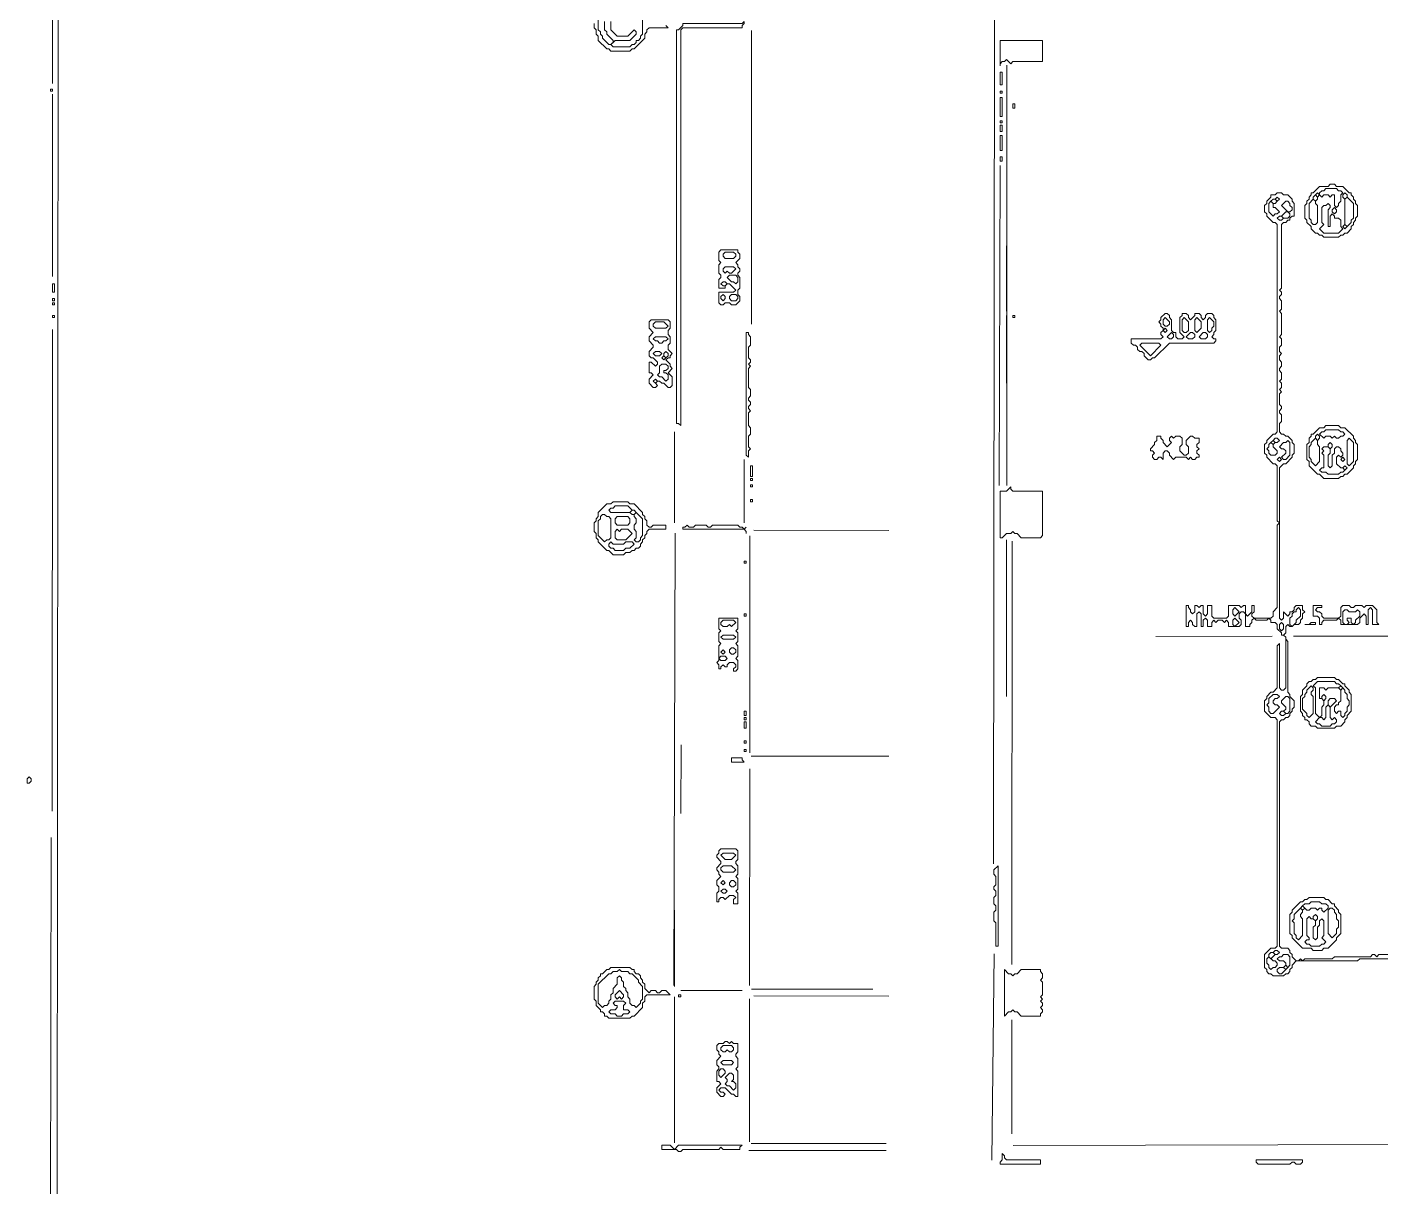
# Model space of a CAD drawing. Extents: x 12 to 2459, y 13 to 1740.
# Drawn here: x 12 to 652, y 546 to 1094 of the extents above; entities that cross this region are included whole.
import ezdxf

# ---------------------------------------------------------------- set-up
doc = ezdxf.new("R2010")
doc.units = 0
for name, color, linetype, lineweight in [('TEXT_FALLBACK_OUTLINE', 2, 'Continuous', 0), ('TRACE_CURVE', 6, 'Continuous', 0), ('TRACE_STRAIGHT', 5, 'Continuous', 0), ('TRACE_TEXT_SYMBOL', 6, 'Continuous', 0)]:
    doc.layers.add(name, color=color, linetype=linetype, lineweight=lineweight)

msp = doc.modelspace()

# ---------------------------------------------------------------- linework, layer by layer
at = {"layer": 'TEXT_FALLBACK_OUTLINE', "color": 2}
for points in [[(340, 989), (339, 988), (339, 984), (340, 983), (339, 982), (339, 978), (340, 977), (340, 976), (339, 975), (339, 971), (342, 971), (342, 972), (343, 973), (344, 973), (347, 970), (346, 969), (339, 969), (339, 964), (340, 963), (341, 963), (342, 964), (344, 964), (345, 963), (347, 963), (349, 965), (349, 967), (348, 968), (348, 970), (349, 971), (349, 976), (348, 977), (348, 978), (349, 979), (349, 980), (348, 981), (348, 982), (347, 983), (349, 985), (349, 987), (348, 988), (348, 989)], [(341, 987), (342, 988), (346, 988), (347, 987), (347, 986), (346, 985), (342, 985), (341, 986)], [(341, 980), (342, 981), (346, 981), (347, 980), (345, 978), (344, 978), (343, 979), (342, 978), (341, 979)], [(340, 973), (341, 974), (342, 974), (343, 973), (342, 972), (341, 972)], [(343, 976), (344, 977), (347, 977), (348, 976), (348, 974), (347, 973), (346, 974), (345, 974)], [(340, 967), (341, 968), (342, 967), (342, 966), (341, 965), (340, 966)], [(344, 967), (345, 968), (347, 968), (348, 967), (348, 966), (347, 965), (345, 965), (344, 966)], [(307, 956), (306, 955), (306, 952), (308, 950), (306, 948), (306, 946), (308, 944), (308, 943), (306, 941), (306, 939), (307, 938), (308, 938), (310, 936), (310, 935), (309, 934), (307, 936), (306, 936), (306, 931), (307, 931), (308, 930), (306, 928), (306, 926), (308, 924), (309, 924), (310, 925), (309, 926), (310, 927), (311, 927), (312, 926), (313, 926), (315, 924), (316, 924), (317, 925), (317, 929), (315, 931), (317, 933), (316, 934), (316, 935), (314, 937), (315, 938), (316, 938), (316, 939), (317, 940), (315, 942), (315, 944), (316, 945), (316, 948), (315, 949), (315, 951), (316, 952), (316, 955), (315, 956)], [(308, 954), (309, 955), (313, 955), (315, 953), (314, 952), (309, 952), (308, 953)], [(549, 956), (550, 957), (552, 955), (552, 954), (551, 953), (550, 953), (549, 954)], [(558, 956), (559, 957), (561, 955), (561, 951), (560, 950), (559, 950), (558, 951)], [(564, 956), (565, 957), (567, 955), (567, 952), (565, 950), (564, 951)], [(570, 956), (571, 957), (573, 955), (573, 953), (572, 952), (572, 951), (571, 950), (570, 951)], [(308, 947), (309, 948), (314, 948), (315, 947), (314, 946), (313, 946), (312, 945), (311, 945), (310, 946), (309, 946)], [(549, 951), (550, 952), (551, 951), (550, 950)], [(553, 950), (554, 949), (554, 948), (553, 947), (552, 947), (551, 948)], [(562, 950), (563, 950), (564, 949), (564, 948), (563, 947), (561, 947), (560, 948)], [(568, 950), (569, 950), (570, 949), (570, 948), (569, 947), (567, 947), (566, 948)], [(308, 940), (309, 941), (311, 941), (312, 940), (311, 939), (309, 939)], [(313, 940), (314, 941), (315, 940), (315, 939), (314, 938), (313, 939)], [(538, 944), (539, 945), (547, 945), (548, 944), (543, 939)], [(311, 934), (312, 935), (314, 935), (315, 934), (315, 933), (314, 932), (313, 932), (313, 931), (314, 931), (315, 930), (315, 928), (314, 927), (312, 929), (311, 929), (310, 930), (311, 931)], [(312, 938), (313, 939), (314, 938), (313, 937)], [(308, 927), (309, 928), (310, 927), (309, 926)], [(546, 901), (546, 899), (545, 898), (545, 897), (543, 895), (543, 894), (544, 894), (545, 893), (544, 892), (544, 891), (545, 890), (546, 890), (547, 891), (548, 891), (549, 890), (549, 893), (550, 894), (551, 894), (552, 893), (552, 892), (554, 890), (555, 891), (560, 891), (561, 890), (562, 891), (563, 890), (564, 890), (565, 891), (566, 891), (566, 892), (565, 893), (565, 894), (566, 895), (565, 896), (565, 897), (566, 898), (566, 900), (564, 900), (563, 901), (562, 901), (560, 899), (560, 897), (561, 896), (561, 893), (560, 892), (559, 892), (557, 894), (557, 896), (558, 897), (558, 900), (557, 901), (555, 901), (554, 900), (553, 901), (552, 900), (552, 899), (553, 898), (551, 896), (549, 898), (549, 899), (548, 900), (548, 901)], [(620, 821), (620, 816), (622, 816), (623, 815), (623, 812), (624, 812), (624, 813), (625, 814), (631, 814), (632, 815), (633, 814), (633, 812), (641, 812), (642, 813), (642, 815), (644, 817), (645, 816), (645, 812), (646, 812), (646, 819), (647, 820), (648, 819), (648, 812), (651, 812), (650, 813), (650, 819), (648, 821), (645, 821), (644, 820), (643, 821), (640, 821), (639, 820), (638, 820), (637, 821), (634, 821), (633, 820), (633, 816), (632, 815), (625, 815), (624, 816), (624, 817), (623, 818), (622, 818), (621, 819), (622, 820), (624, 820), (624, 821)], [(339, 815), (339, 810), (340, 809), (339, 808), (339, 804), (340, 803), (339, 802), (339, 795), (338, 794), (339, 793), (339, 791), (340, 791), (340, 792), (341, 793), (342, 792), (343, 792), (343, 793), (344, 794), (346, 794), (347, 793), (347, 792), (346, 791), (346, 790), (347, 790), (348, 791), (348, 795), (347, 796), (348, 797), (348, 802), (347, 803), (348, 804), (348, 808), (347, 809), (348, 810), (348, 815)], [(340, 813), (341, 814), (346, 814), (347, 813), (345, 811), (344, 812), (343, 811), (341, 811), (340, 812)], [(351, 817), (352, 817), (352, 816), (351, 816)], [(619, 813), (618, 812), (616, 812), (621, 812), (621, 813)], [(634, 818), (635, 819), (636, 819), (637, 818), (640, 818), (641, 819), (642, 818), (642, 816), (640, 814), (640, 813), (639, 812), (638, 813), (638, 815), (636, 815), (636, 814), (637, 813), (636, 812), (635, 812), (634, 813)], [(340, 806), (341, 807), (346, 807), (347, 806), (346, 805), (341, 805)], [(340, 799), (341, 800), (342, 799), (341, 798)], [(344, 800), (345, 801), (346, 801), (347, 800), (347, 799), (346, 798), (345, 798), (344, 799)], [(339, 796), (340, 797), (342, 797), (343, 796), (342, 795), (340, 795)], [(340, 706), (339, 705), (339, 704), (338, 703), (338, 702), (340, 700), (340, 699), (338, 697), (338, 696), (339, 695), (339, 694), (340, 693), (338, 691), (338, 689), (339, 688), (339, 686), (338, 685), (338, 681), (339, 681), (339, 682), (340, 683), (341, 683), (342, 682), (344, 684), (346, 684), (347, 683), (346, 682), (346, 680), (348, 680), (348, 685), (347, 686), (348, 687), (348, 692), (347, 693), (348, 694), (348, 698), (347, 699), (347, 700), (348, 701), (348, 705), (347, 706)], [(340, 703), (341, 704), (346, 704), (347, 703), (345, 701), (342, 701)], [(340, 697), (341, 698), (345, 698), (347, 696), (346, 695), (341, 695), (340, 696)], [(340, 690), (341, 691), (342, 690), (341, 689)], [(340, 686), (341, 687), (342, 687), (343, 686), (342, 685), (341, 685)], [(344, 690), (345, 691), (346, 691), (347, 690), (347, 689), (346, 688), (345, 688), (344, 689)], [(288, 650), (287, 649), (286, 649), (284, 647), (283, 647), (283, 646), (282, 645), (282, 644), (281, 643), (281, 642), (280, 641), (280, 635), (281, 634), (281, 632), (283, 630), (283, 629), (284, 629), (285, 628), (285, 627), (286, 627), (287, 626), (297, 626), (298, 627), (299, 627), (303, 631), (303, 633), (304, 634), (304, 636), (305, 637), (316, 637), (314, 639), (312, 639), (311, 638), (310, 638), (309, 639), (307, 639), (306, 638), (304, 640), (304, 642), (303, 643), (303, 644), (302, 645), (302, 646), (301, 647), (300, 647), (299, 648), (299, 649), (298, 649), (297, 650)], [(291, 648), (292, 649), (293, 648), (296, 648), (297, 647), (298, 647), (301, 644), (301, 643), (303, 641), (303, 635), (302, 634), (302, 633), (300, 631), (299, 632), (298, 632), (297, 633), (297, 635), (296, 636), (296, 638), (295, 639), (295, 640), (294, 641), (294, 643), (293, 644), (293, 645), (292, 646), (291, 645), (291, 642), (289, 640), (289, 638), (288, 637), (288, 635), (287, 634), (287, 633), (286, 632), (285, 632), (284, 631), (282, 633), (282, 642), (287, 647), (288, 647), (289, 648)], [(289, 633), (290, 634), (294, 634), (295, 633), (294, 632), (294, 630), (296, 630), (297, 629), (296, 628), (294, 628), (293, 627), (291, 627), (290, 628), (288, 628), (287, 629), (288, 630), (290, 630), (291, 631), (291, 632), (290, 632)], [(292, 639), (294, 637), (294, 636), (293, 635), (292, 636), (291, 635), (290, 636), (290, 637)], [(342, 615), (341, 614), (339, 614), (338, 613), (338, 611), (339, 610), (339, 609), (340, 608), (338, 606), (338, 604), (339, 603), (339, 602), (338, 601), (338, 596), (339, 596), (340, 595), (338, 593), (338, 591), (340, 589), (341, 589), (342, 590), (341, 591), (340, 591), (339, 592), (340, 593), (342, 593), (345, 590), (346, 590), (347, 589), (348, 589), (348, 601), (347, 602), (348, 603), (348, 607), (347, 608), (347, 609), (348, 610), (348, 614), (346, 614), (345, 615), (344, 614), (343, 615)], [(340, 612), (341, 613), (345, 613), (346, 612), (346, 611), (345, 610), (344, 610), (343, 611), (342, 610), (341, 610), (340, 611)], [(339, 601), (340, 602), (341, 602), (342, 601), (342, 600), (340, 598), (339, 599)], [(340, 605), (341, 606), (345, 606), (346, 605), (345, 604), (341, 604)], [(344, 600), (345, 600), (346, 599), (346, 597), (345, 596), (346, 596), (347, 595), (347, 593), (346, 592), (344, 594), (343, 594), (342, 595), (343, 596), (343, 597), (342, 598)]]:
    msp.add_lwpolyline(points, close=True, dxfattribs=at)
for points in [[(550, 959), (548, 957), (548, 956), (547, 955), (548, 954), (548, 953), (549, 952), (549, 951), (548, 950), (548, 949), (549, 948), (548, 947), (534, 947), (534, 945), (535, 944), (536, 944), (537, 943), (537, 942), (538, 941), (539, 941), (540, 940), (540, 939), (542, 937), (543, 937), (544, 938), (545, 938), (552, 945), (573, 945), (574, 946), (574, 947), (573, 947), (572, 948), (573, 949), (573, 950), (574, 951), (574, 956), (573, 957), (573, 958), (572, 959), (570, 959), (569, 958), (569, 957), (568, 956), (567, 957), (567, 958), (566, 959), (564, 959), (564, 958), (562, 956), (561, 957), (561, 958), (560, 959), (558, 959), (558, 958), (557, 957), (557, 950), (559, 948), (558, 947), (556, 947), (555, 948), (555, 950), (554, 950), (553, 951), (553, 956)], [(553, 956), (552, 957), (552, 958), (551, 959), (550, 959)]]:
    msp.add_lwpolyline(points, dxfattribs=at)
at = {"layer": 'TRACE_CURVE', "color": 6}
for points in [[(351, 1097), (350, 1096), (322, 1096), (322, 1095), (320, 1093), (319, 1093), (319, 907), (320, 907), (321, 906), (321, 1093), (322, 1094), (350, 1094), (350, 1095), (351, 1096)], [(599, 1011), (600, 1012), (601, 1011), (601, 1009), (602, 1009), (604, 1007), (603, 1006), (602, 1006), (601, 1005), (599, 1007)], [(600, 1012), (601, 1013), (602, 1013), (603, 1012), (602, 1011), (601, 1011)], [(602, 1013), (603, 1014), (604, 1013), (603, 1012)], [(607, 1012), (608, 1012), (609, 1011), (609, 1010), (610, 1009), (610, 1008), (609, 1007), (608, 1007), (605, 1010)], [(603, 1004), (604, 1005), (605, 1005), (606, 1004), (605, 1003), (604, 1003)], [(607, 1007), (608, 1007), (609, 1006), (609, 1005), (608, 1004), (606, 1004), (605, 1005)], [(599, 897), (600, 898), (601, 897), (601, 896), (603, 894), (603, 893), (602, 892), (600, 892), (599, 893), (599, 894), (598, 895), (599, 896)], [(600, 898), (601, 899), (602, 898), (601, 897)], [(601, 899), (602, 900), (603, 900), (604, 899), (603, 898), (602, 898)], [(607, 898), (608, 899), (609, 898), (609, 892), (607, 890), (606, 890), (605, 891), (607, 893), (607, 894), (606, 895), (605, 895), (604, 896), (606, 898)], [(603, 890), (604, 891), (605, 890), (604, 889)], [(582, 819), (583, 820), (585, 818), (583, 816), (582, 817)], [(612, 819), (613, 820), (614, 819), (614, 816), (612, 814), (612, 813), (610, 811), (609, 812), (609, 815), (610, 816), (610, 817), (611, 818), (612, 818)], [(582, 814), (583, 815), (585, 813), (583, 811), (582, 812)], [(604, 812), (605, 813), (606, 812), (606, 810), (605, 809), (604, 810)], [(601, 779), (603, 779), (604, 778), (603, 777), (602, 777), (601, 776), (601, 775), (602, 774), (603, 774), (604, 773), (601, 770), (600, 770), (599, 771), (599, 773), (598, 774), (599, 775), (599, 777)], [(607, 778), (608, 778), (609, 777), (609, 771), (608, 770), (607, 770), (606, 771), (607, 772), (607, 773), (605, 775), (605, 776)], [(604, 770), (605, 771), (606, 771), (607, 770), (606, 769), (605, 769)], [(598, 654), (599, 655), (601, 653), (602, 653), (603, 652), (603, 651), (602, 650), (601, 650), (600, 649), (599, 650), (599, 651), (598, 652)], [(599, 656), (600, 657), (601, 657), (602, 656), (600, 654), (599, 655)], [(601, 657), (602, 658), (603, 658), (604, 657), (603, 656), (602, 656)], [(605, 655), (606, 656), (608, 656), (609, 655), (609, 651), (608, 650), (607, 651), (607, 652), (606, 653), (604, 653), (603, 654), (604, 655)], [(603, 649), (604, 650), (606, 650), (607, 649), (605, 647), (604, 647), (603, 648)], [(606, 650), (607, 651), (608, 650), (607, 649)]]:
    msp.add_lwpolyline(points, close=True, dxfattribs=at)
for points in [[(603, 1016), (602, 1015), (600, 1015), (600, 1014), (598, 1012), (598, 1011), (597, 1010), (597, 1007), (598, 1006), (598, 1005), (601, 1002), (602, 1002), (603, 1001), (603, 903), (602, 902), (601, 902), (598, 899), (598, 898), (597, 897), (597, 893), (598, 892), (598, 891), (601, 888), (602, 888), (603, 887), (603, 861), (604, 860), (603, 859), (603, 820), (601, 818), (601, 816), (600, 815), (592, 815), (591, 816), (591, 817), (592, 818), (592, 821), (591, 821), (591, 818), (589, 816), (588, 817), (588, 821), (587, 821), (586, 820), (585, 821), (580, 821), (580, 816), (579, 815), (573, 815), (572, 816), (572, 821), (570, 821), (570, 817), (569, 816), (568, 817), (568, 821), (567, 821), (566, 820), (565, 821), (564, 821), (564, 818), (563, 817), (562, 818), (562, 819)], [(605, 959), (604, 960), (605, 961), (605, 965), (604, 966), (604, 967), (605, 968), (605, 969), (604, 970), (605, 971), (605, 1001), (606, 1002), (607, 1002), (608, 1003), (609, 1003), (609, 1004), (610, 1005), (611, 1005), (611, 1011), (610, 1012), (610, 1013), (608, 1015), (606, 1015), (605, 1016), (603, 1016)], [(611, 812), (613, 812), (614, 813), (614, 814), (615, 815), (615, 817), (616, 818), (615, 819), (615, 821), (612, 821), (611, 820), (611, 819), (610, 818), (609, 818), (609, 817), (608, 816), (606, 818), (606, 815), (605, 814), (604, 815), (604, 886), (606, 888), (607, 888), (610, 891), (610, 892), (611, 893), (611, 897), (610, 898), (610, 899), (608, 901), (607, 901), (606, 902), (605, 902), (604, 903), (604, 907), (605, 908), (605, 911), (604, 912), (604, 913), (605, 914), (605, 915), (604, 916), (604, 921), (605, 922), (604, 923), (605, 924), (605, 926), (604, 927), (605, 928), (605, 931), (604, 932), (604, 933), (605, 934), (605, 936), (604, 937), (604, 939), (605, 940), (604, 941), (604, 943), (605, 944), (605, 947), (604, 948), (605, 949), (605, 959)], [(562, 819), (561, 820), (561, 821), (560, 821), (560, 811), (561, 811), (561, 813), (562, 814), (563, 813), (563, 812), (564, 811), (565, 811), (565, 817), (566, 818), (567, 817), (567, 811), (568, 811), (568, 814), (569, 815), (570, 814), (570, 811), (572, 811), (572, 813), (573, 814), (574, 813), (575, 814), (577, 814), (578, 813), (579, 814), (580, 813), (580, 811), (585, 811), (586, 812), (586, 814), (585, 815), (585, 817), (586, 818), (587, 818), (588, 817), (588, 811), (590, 811), (590, 812), (591, 813), (591, 814), (592, 815), (593, 814), (598, 814), (599, 815), (600, 814), (600, 813), (602, 813), (603, 812), (603, 810), (605, 808), (605, 807), (606, 807), (607, 806), (607, 782), (606, 781), (605, 781), (604, 782), (604, 803), (603, 802), (603, 782)], [(684, 656), (651, 656), (650, 655), (649, 656), (648, 656), (647, 655), (630, 655), (629, 654), (616, 654), (615, 653), (614, 654), (613, 653), (612, 653), (610, 655), (610, 656), (609, 657), (609, 658), (608, 659), (605, 659), (604, 660), (604, 766), (605, 767), (606, 767), (607, 768), (608, 768), (609, 769), (609, 770), (610, 771), (610, 772), (611, 773), (611, 776), (609, 778), (609, 779), (608, 780), (608, 804), (607, 805), (607, 806), (606, 807), (607, 808), (607, 811), (608, 812), (609, 811), (610, 811), (611, 812)], [(603, 782), (601, 780), (600, 780), (598, 778), (598, 777), (597, 776), (597, 771), (600, 768), (602, 768), (603, 767), (603, 660), (602, 659), (600, 659), (597, 656), (597, 650), (598, 649), (598, 648), (599, 647), (600, 647), (601, 646), (606, 646), (607, 647), (608, 647), (609, 648), (609, 649), (610, 650), (610, 651), (612, 653), (641, 653), (642, 654), (665, 654)]]:
    msp.add_lwpolyline(points, dxfattribs=at)
at = {"layer": 'TRACE_STRAIGHT', "color": 5}
for p, q in [((23.95, 1067.63), (24.09, 1331.38)), ((26.02, 303.87), (26.94, 1333.87)), ((468.92, 698.87), (469.39, 1098.88)), ((354.5, 1092.62), (354.5, 953.88)), ((475.13, 877.62), (475.18, 1076.38)), ((24.05, 976.37), (24.05, 1062.62)), ((471.61, 877.62), (471.94, 1028.88)), ((475, 991), (475, 960)), ((475, 958), (475, 926)), ((23.93, 723.87), (24.03, 951.38)), ((318, 903), (318, 860)), ((351, 890), (351, 860)), ((317.79, 641.37), (318.34, 855.13)), ((353.59, 751.37), (353.62, 853.88)), ((355.62, 856.52), (419.38, 856.48)), ((475, 852), (475, 778)), ((477.51, 651.37), (477.67, 851.38)), ((545.62, 806.41), (600.63, 806.46)), ((610.62, 806.51), (663.13, 806.56)), ((321.12, 722.62), (321.19, 755.13)), ((354.37, 749.71), (419.38, 749.78)), ((353.55, 641.37), (353.59, 743.88)), ((22.72, 306.37), (23.33, 711.38)), ((318, 677), (318, 641)), ((468, 558.86), (469.15, 656.38)), ((318, 636), (318, 567)), ((321, 639), (350, 639)), ((353.55, 567.62), (353.55, 635.12)), ((354.38, 639.75), (411.88, 639.7)), ((355.62, 636.53), (419.38, 636.44)), ((477.54, 571.38), (477.54, 625.12)), ((353.12, 563.39), (418.13, 563.48)), ((354.37, 566.78), (418.13, 566.83)), ((478.13, 565.78), (719.38, 566.42))]:
    msp.add_line(p, q, dxfattribs=at)
at = {"layer": 'TRACE_TEXT_SYMBOL', "color": 6}
for points in [[(280, 1096), (280, 1094), (281, 1093), (281, 1091), (282, 1090), (282, 1088), (286, 1084), (287, 1084), (288, 1083), (297, 1083), (298, 1084), (299, 1084), (304, 1089), (304, 1091), (305, 1092), (305, 1093), (306, 1094), (315, 1094), (314, 1095)], [(285, 1097), (285, 1093), (286, 1092), (286, 1091), (289, 1088), (289, 1087), (288, 1086), (287, 1086), (284, 1089), (284, 1090), (283, 1091), (283, 1092), (282, 1093), (282, 1098)], [(303, 1099), (303, 1091), (302, 1090), (302, 1089), (301, 1088), (300, 1088), (300, 1087), (299, 1086), (298, 1086), (297, 1085), (289, 1085), (288, 1086), (290, 1088), (297, 1088), (300, 1091), (300, 1092), (299, 1093), (296, 1090), (291, 1090), (288, 1093), (288, 1097)]]:
    msp.add_lwpolyline(points, dxfattribs=at)
for points in [[(472, 1088), (472, 1076), (472, 1077), (473, 1078), (474, 1078), (475, 1079), (477, 1077), (478, 1078), (492, 1078), (492, 1088)], [(472, 1073), (473, 1073), (473, 1067), (472, 1067)], [(23, 1065), (24, 1065), (24, 1064), (23, 1064)], [(472, 1064), (473, 1064), (473, 1063), (472, 1063)], [(472, 1061), (473, 1061), (473, 1052), (472, 1052)], [(478, 1058), (479, 1058), (479, 1056), (478, 1056)], [(472, 1050), (473, 1050), (473, 1049), (472, 1049)], [(472, 1048), (473, 1048), (473, 1045), (472, 1045)], [(472, 1043), (473, 1043), (473, 1036), (472, 1036)], [(472, 1033), (473, 1033), (473, 1031), (472, 1031)], [(628, 1020), (627, 1019), (623, 1019), (620, 1016), (619, 1016), (619, 1015), (618, 1014), (618, 1013), (617, 1012), (617, 1011), (616, 1010), (616, 1004), (617, 1003), (617, 1002), (619, 1000), (619, 999), (621, 997), (622, 997), (623, 996), (624, 996), (625, 995), (632, 995), (633, 996), (634, 996), (635, 997), (636, 997), (638, 999), (638, 1000), (639, 1001), (639, 1002), (640, 1003), (640, 1004), (641, 1005), (641, 1010), (640, 1011), (640, 1012), (639, 1013), (639, 1014), (638, 1015), (638, 1016), (637, 1016), (634, 1019), (631, 1019), (630, 1020)], [(625, 1017), (626, 1018), (631, 1018), (632, 1017), (633, 1017), (634, 1016), (633, 1015), (633, 1012), (632, 1011), (632, 1010), (631, 1009), (630, 1010), (630, 1015), (629, 1015), (628, 1014), (627, 1015), (625, 1015), (624, 1014), (623, 1015), (623, 1016), (624, 1017)], [(620, 1013), (621, 1012), (621, 1011), (622, 1010), (622, 1002), (621, 1001), (620, 1001), (619, 1002), (619, 1003), (618, 1004), (618, 1011)], [(620, 1014), (621, 1015), (622, 1014), (622, 1013), (621, 1012), (620, 1013)], [(621, 1015), (622, 1016), (623, 1015), (622, 1014)], [(634, 1015), (635, 1016), (636, 1015), (636, 1014), (635, 1013), (634, 1014)], [(635, 1013), (636, 1014), (639, 1011), (639, 1004), (638, 1003), (638, 1002), (636, 1000), (635, 1001)], [(626, 1010), (627, 1011), (628, 1010), (628, 1009), (627, 1008), (627, 1000), (628, 1000), (628, 1005), (629, 1006), (630, 1005), (630, 1004), (632, 1004), (633, 1003), (633, 1000), (634, 999), (632, 997), (625, 997), (623, 999), (625, 1001), (624, 1002), (624, 1009), (625, 1010)], [(629, 1008), (630, 1009), (631, 1008), (631, 1007), (630, 1006), (629, 1007)], [(634, 1000), (635, 1001), (636, 1000), (635, 999)], [(24, 973), (25, 973), (25, 969), (24, 969)], [(24, 966), (25, 966), (25, 965), (24, 965)], [(24, 964), (25, 964), (25, 963), (24, 963)], [(24, 958), (25, 958), (25, 957), (24, 957)], [(478, 958), (479, 958), (479, 957), (478, 957)], [(352, 950), (352, 892), (353, 891), (353, 894), (354, 895), (353, 896), (353, 901), (354, 902), (354, 905), (353, 906), (353, 912), (354, 913), (353, 914), (353, 915), (354, 916), (354, 917), (353, 918), (353, 919), (354, 920), (354, 923), (353, 924), (353, 933), (354, 934), (353, 935), (354, 936), (354, 937), (353, 938), (353, 943), (354, 944), (354, 948), (353, 949), (353, 950)], [(626, 906), (625, 905), (623, 905), (620, 902), (619, 902), (619, 901), (618, 900), (618, 898), (617, 897), (617, 890), (618, 889), (618, 887), (622, 883), (623, 883), (625, 881), (632, 881), (633, 882), (634, 882), (635, 883), (636, 883), (639, 886), (639, 887), (640, 888), (640, 889), (641, 890), (641, 897), (640, 898), (640, 899), (639, 900), (639, 901), (635, 905), (633, 905), (632, 906)], [(625, 903), (626, 904), (632, 904), (633, 903), (634, 903), (635, 902), (634, 901), (633, 901), (632, 900), (631, 900), (630, 901), (629, 900), (628, 901), (626, 901), (625, 900), (623, 902), (624, 903)], [(621, 900), (622, 899), (622, 897), (623, 896), (623, 889), (621, 887), (619, 889), (619, 890), (618, 891), (618, 896), (619, 897), (619, 898)], [(621, 901), (622, 902), (623, 901), (623, 900), (622, 899), (621, 900)], [(624, 895), (625, 896), (627, 896), (628, 895), (628, 893), (627, 892), (627, 887), (628, 886), (629, 887), (629, 892), (630, 893), (630, 895), (631, 896), (632, 896), (633, 895), (633, 894), (634, 893), (634, 892), (633, 891), (632, 892), (631, 891), (631, 888), (633, 886), (634, 886), (635, 885), (634, 884), (633, 884), (632, 883), (627, 883), (626, 884), (624, 884), (623, 885), (624, 886), (625, 886), (625, 892), (624, 893), (625, 894)], [(627, 897), (628, 898), (629, 897), (629, 896), (628, 895), (627, 896)], [(636, 899), (637, 900), (639, 898), (639, 889), (637, 887), (636, 888)], [(633, 890), (634, 891), (635, 890), (634, 889)], [(354, 887), (355, 887), (355, 882), (354, 882)], [(634, 886), (635, 887), (636, 886), (635, 885)], [(354, 881), (355, 881), (355, 880), (354, 880)], [(354, 878), (355, 878), (355, 877), (354, 877)], [(477, 877), (475, 875), (472, 875), (472, 853), (473, 853), (475, 855), (477, 855), (478, 856), (479, 855), (480, 855), (482, 853), (491, 853), (492, 854), (492, 875), (478, 875), (477, 876)], [(354, 871), (355, 871), (355, 870), (354, 870)], [(289, 870), (288, 869), (286, 869), (282, 865), (282, 863), (281, 862), (281, 861), (280, 860), (280, 856), (281, 855), (281, 853), (282, 852), (282, 851), (286, 847), (287, 847), (289, 845), (294, 845), (295, 846), (297, 846), (298, 847), (299, 847), (300, 848), (301, 848), (302, 849), (302, 850), (303, 851), (303, 852), (304, 853), (304, 854), (305, 855), (305, 856), (306, 857), (314, 857), (314, 859), (308, 859), (307, 858), (306, 858), (305, 859), (305, 861), (304, 862), (304, 863), (303, 864), (303, 865), (299, 869), (297, 869), (296, 870)], [(283, 863), (284, 864), (285, 864), (286, 863), (287, 863), (288, 862), (288, 853), (287, 852), (286, 852), (285, 851), (282, 854), (282, 861), (283, 862)], [(289, 867), (290, 868), (296, 868), (298, 866), (297, 865), (288, 865), (287, 866), (288, 867)], [(297, 865), (298, 866), (299, 866), (300, 865), (299, 864), (298, 864)], [(299, 864), (300, 865), (303, 862), (303, 854), (302, 853), (302, 852), (301, 851), (300, 851), (299, 852), (300, 853), (300, 856), (299, 857), (299, 859), (300, 860), (300, 862), (299, 863)], [(290, 862), (291, 863), (296, 863), (297, 862), (297, 860), (296, 859), (291, 859), (290, 860)], [(324, 859), (323, 858), (322, 858), (322, 857), (351, 857), (352, 856), (352, 855), (352, 856), (351, 857), (352, 858), (351, 857), (350, 858), (349, 858), (348, 859), (336, 859), (335, 858), (334, 858), (333, 859), (328, 859), (327, 858), (325, 858)], [(290, 856), (291, 857), (292, 856), (293, 857), (296, 857), (298, 855), (295, 852), (291, 852), (290, 853)], [(287, 850), (288, 851), (289, 850), (294, 850), (295, 851), (298, 851), (299, 850), (297, 848), (295, 848), (294, 847), (290, 847), (289, 848), (288, 848), (287, 849)], [(351, 842), (352, 842), (352, 841), (351, 841)], [(622, 787), (621, 786), (620, 786), (619, 785), (618, 785), (617, 784), (617, 783), (615, 781), (615, 779), (614, 778), (614, 771), (615, 770), (615, 769), (616, 768), (616, 767), (617, 767), (618, 766), (618, 765), (619, 764), (621, 764), (622, 763), (630, 763), (631, 764), (633, 764), (635, 766), (635, 767), (636, 768), (636, 769), (638, 771), (638, 779), (637, 780), (637, 781), (635, 783), (635, 784), (634, 784), (632, 786), (631, 786), (630, 787)], [(619, 783), (620, 782), (620, 781), (619, 780), (619, 779), (620, 778), (620, 770), (618, 768), (617, 769), (617, 770), (615, 772), (615, 777), (616, 778), (616, 779), (617, 780), (617, 781)], [(622, 785), (630, 785), (631, 784), (632, 784), (633, 783), (632, 782), (627, 782), (626, 781), (625, 782), (623, 782), (623, 777), (624, 777), (625, 776), (625, 774), (624, 773), (624, 769), (623, 768), (621, 770), (621, 782), (620, 783)], [(633, 781), (634, 782), (635, 781), (635, 780), (636, 779), (636, 777), (637, 776), (637, 774), (636, 773), (636, 771), (635, 770), (635, 769), (634, 768), (633, 769), (633, 771), (632, 771), (631, 770), (630, 771), (630, 773), (631, 774), (632, 774), (632, 775), (633, 776)], [(632, 782), (633, 783), (634, 782), (633, 781)], [(624, 778), (625, 779), (626, 778), (626, 777), (625, 776), (624, 777)], [(627, 776), (628, 777), (630, 777), (631, 776), (628, 773), (627, 774)], [(351, 771), (352, 771), (352, 769), (351, 769)], [(351, 768), (352, 768), (352, 767), (351, 767)], [(626, 773), (627, 774), (628, 773), (628, 768), (629, 767), (630, 768), (631, 767), (631, 766), (630, 765), (629, 765), (628, 764), (624, 764), (623, 765), (622, 765), (621, 766), (623, 768), (624, 768), (625, 767), (626, 768)], [(351, 766), (352, 766), (352, 763), (351, 763)], [(351, 757), (352, 757), (352, 756), (351, 756)], [(345, 749), (345, 747), (351, 747), (350, 748), (350, 749)], [(351, 753), (352, 753), (352, 752), (351, 752)], [(13, 740), (12, 739), (12, 737), (13, 737), (14, 738), (14, 739)], [(471, 698), (469, 696), (469, 694), (470, 693), (470, 689), (469, 688), (469, 687), (470, 686), (470, 684), (469, 683), (469, 680), (470, 679), (470, 677), (469, 676), (469, 672), (470, 671), (470, 660), (471, 660)], [(618, 683), (617, 682), (616, 682), (615, 681), (614, 681), (610, 677), (610, 676), (609, 675), (609, 666), (610, 665), (610, 664), (615, 659), (619, 659), (620, 658), (624, 658), (625, 659), (627, 659), (631, 663), (631, 664), (633, 666), (633, 675), (632, 676), (632, 677), (630, 679), (630, 680), (629, 680), (627, 682), (626, 682), (625, 683)], [(614, 678), (615, 679), (616, 678), (615, 677)], [(618, 680), (619, 681), (623, 681), (624, 680), (626, 680), (627, 679), (627, 678), (625, 676), (624, 677), (624, 678), (623, 678), (622, 677), (621, 678), (619, 678), (618, 677), (617, 677), (615, 679), (616, 680)], [(614, 678), (615, 677), (615, 676), (614, 675), (614, 674), (615, 673), (615, 665), (613, 663), (612, 664), (612, 665), (611, 666), (611, 671), (610, 672), (611, 673), (611, 675)], [(617, 673), (618, 674), (619, 673), (620, 673), (621, 672), (621, 670), (620, 669), (620, 664), (621, 663), (622, 664), (622, 669), (623, 670), (623, 672), (624, 673), (625, 672), (625, 665), (624, 664), (626, 662), (625, 661), (624, 661), (623, 660), (619, 660), (618, 661), (617, 661), (616, 662), (617, 663), (618, 663), (618, 664), (617, 665)], [(620, 674), (621, 675), (622, 674), (622, 673), (621, 672), (620, 673)], [(627, 677), (628, 678), (629, 678), (630, 677), (630, 676), (631, 675), (631, 673), (632, 672), (632, 669), (631, 668), (631, 666), (629, 664), (627, 666)], [(474, 649), (474, 627), (476, 629), (477, 629), (478, 630), (479, 629), (480, 629), (482, 627), (491, 627), (491, 628), (492, 629), (492, 630), (491, 631), (492, 632), (492, 633), (491, 634), (492, 635), (491, 636), (492, 637), (492, 643), (491, 644), (492, 645), (492, 647), (491, 648), (491, 649), (482, 649), (480, 647), (479, 647), (478, 646), (477, 647), (476, 647)], [(320, 637), (321, 637), (321, 636), (320, 636)], [(312, 566), (312, 564), (319, 564), (320, 563), (321, 563), (322, 564), (339, 564), (340, 565), (341, 564), (349, 564), (349, 565), (350, 566), (320, 566), (318, 564), (316, 566)], [(473, 562), (473, 559), (472, 558), (472, 557), (491, 557), (491, 559), (475, 559), (474, 560), (474, 561)], [(593, 559), (593, 558), (594, 557), (609, 557), (610, 558), (611, 558), (612, 557), (614, 557), (615, 558), (615, 559)]]:
    msp.add_lwpolyline(points, close=True, dxfattribs=at)

doc.saveas('drawing.dxf')
